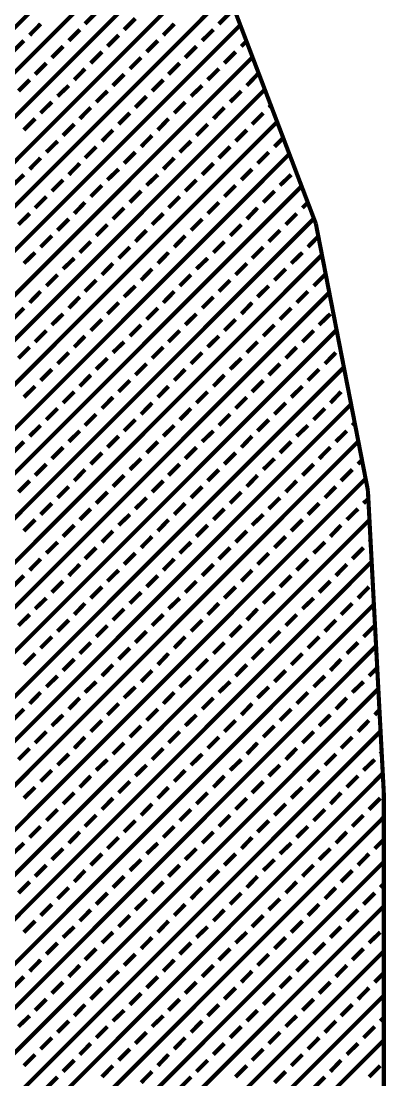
# Model space of a CAD drawing. Extents: x 2 to 176, y -19 to 159.
# Drawn here: x 106.927 to 107.266, y 118.95 to 119.931 of the extents above; entities that cross this region are included whole.
import ezdxf

# ---------------------------------------------------------------- set-up
doc = ezdxf.new("R2010")
doc.units = 0
doc.layers.add('BG_SILKSCREEN_TOP', color=7, linetype='CONTINUOUS')

msp = doc.modelspace()

# ---------------------------------------------------------------- linework, layer by layer
at = {"layer": 'BG_SILKSCREEN_TOP', "const_width": 0.00381}
for points in [[(106.333544, 119.337328), (107.054142, 120.057926)], [(106.342434, 119.304816), (107.070398, 120.03278)], [(106.351324, 119.27205), (107.086654, 120.007634)], [(106.360214, 119.239538), (107.102656, 119.982234)], [(106.366056, 119.204232), (107.118912, 119.957088)], [(107.2007, 119.743474), (107.119674, 119.956326)], [(106.986578, 119.92864), (106.996992, 119.939054)], [(107.110784, 119.92864), (107.121198, 119.939054)], [(106.368596, 119.165878), (107.130342, 119.92737)], [(106.93527, 119.918226), (106.94543, 119.92864)], [(107.0229, 119.923306), (107.033314, 119.93372)], [(107.059222, 119.918226), (107.069382, 119.92864)], [(106.971592, 119.913146), (106.981752, 119.923306)], [(107.007406, 119.907812), (107.01782, 119.918226)], [(107.09529, 119.913146), (107.105704, 119.923306)], [(106.919522, 119.902732), (106.929936, 119.913146)], [(106.955844, 119.897398), (106.966258, 119.907812)], [(107.043728, 119.902732), (107.054142, 119.913146)], [(107.079542, 119.897398), (107.089956, 119.907812)], [(107.131612, 119.907812), (107.136438, 119.912638)], [(106.37139, 119.12727), (107.142026, 119.897906)], [(106.991912, 119.892318), (107.002326, 119.902732)], [(107.028234, 119.886984), (107.038648, 119.897398)], [(107.115864, 119.892318), (107.126278, 119.902732)], [(106.94035, 119.881904), (106.950764, 119.892318)], [(106.976672, 119.876824), (106.986578, 119.886984)], [(107.064048, 119.881904), (107.074462, 119.892318)], [(107.10037, 119.876824), (107.110784, 119.886984)], [(106.924856, 119.86641), (106.93527, 119.876824)], [(107.012486, 119.87149), (107.0229, 119.881904)], [(107.048808, 119.86641), (107.059222, 119.876824)], [(107.136692, 119.87149), (107.146598, 119.881904)], [(106.374184, 119.088662), (107.153456, 119.867934)], [(106.961178, 119.861584), (106.971592, 119.87149)], [(106.996992, 119.85625), (107.007406, 119.86641)], [(107.084876, 119.861584), (107.09529, 119.87149)], [(107.121198, 119.85625), (107.131612, 119.86641)], [(106.94543, 119.84609), (106.955844, 119.85625)], [(107.033314, 119.85117), (107.043728, 119.861584)], [(107.069382, 119.84609), (107.079542, 119.85625)], [(106.981752, 119.840756), (106.991912, 119.85117)], [(107.105704, 119.840756), (107.115864, 119.85117)], [(107.157012, 119.85117), (107.159044, 119.852948)], [(106.376724, 119.050054), (107.164886, 119.837962)], [(106.929936, 119.830342), (106.94035, 119.840756)], [(107.01782, 119.835676), (107.028234, 119.84609)], [(107.054142, 119.830342), (107.064048, 119.840756)], [(107.141518, 119.835676), (107.151932, 119.84609)], [(106.966258, 119.825262), (106.976672, 119.835676)], [(107.002326, 119.819928), (107.012486, 119.830342)], [(107.089956, 119.825262), (107.10037, 119.835676)], [(107.126278, 119.819928), (107.136692, 119.830342)], [(106.950764, 119.809768), (106.961178, 119.819928)], [(107.038648, 119.814848), (107.048808, 119.825262)], [(107.074462, 119.809768), (107.084876, 119.819928)], [(107.162346, 119.814848), (107.170474, 119.822976)], [(106.379518, 119.011192), (107.176316, 119.808244)], [(106.986578, 119.804434), (106.996992, 119.814848)], [(107.0229, 119.799354), (107.033314, 119.809768)], [(107.110784, 119.804434), (107.121198, 119.814848)], [(107.146598, 119.799354), (107.157012, 119.809768)], [(106.93527, 119.79402), (106.94543, 119.804434)], [(106.971592, 119.78894), (106.981752, 119.799354)], [(107.059222, 119.79402), (107.069382, 119.804434)], [(107.09529, 119.78894), (107.105704, 119.799354)], [(106.919522, 119.779034), (106.929936, 119.78894)], [(107.007406, 119.784114), (107.01782, 119.79402)], [(107.043728, 119.779034), (107.054142, 119.78894)], [(107.131612, 119.784114), (107.141518, 119.79402)], [(107.167426, 119.779034), (107.17784, 119.78894)], [(106.382058, 118.972838), (107.187492, 119.778272)], [(106.955844, 119.7737), (106.966258, 119.784114)], [(106.991912, 119.76862), (107.002326, 119.779034)], [(107.079542, 119.7737), (107.089956, 119.784114)], [(107.115864, 119.76862), (107.126278, 119.779034)], [(106.94035, 119.758206), (106.950764, 119.76862)], [(107.028234, 119.763286), (107.038648, 119.7737)], [(107.064048, 119.758206), (107.074462, 119.76862)], [(107.151932, 119.763286), (107.162346, 119.7737)], [(106.976672, 119.752872), (106.986578, 119.763286)], [(107.012486, 119.747792), (107.0229, 119.758206)], [(107.10037, 119.752872), (107.110784, 119.763286)], [(107.136692, 119.747792), (107.146598, 119.758206)], [(107.188254, 119.758206), (107.193334, 119.763286)], [(106.385106, 118.93423), (107.198922, 119.7483)], [(106.924856, 119.742712), (106.93527, 119.752872)], [(107.048808, 119.742712), (107.059222, 119.752872)], [(107.17276, 119.742712), (107.18292, 119.752872)], [(106.961178, 119.737378), (106.971592, 119.747792)], [(106.996992, 119.732298), (107.007406, 119.742712)], [(107.084876, 119.737378), (107.09529, 119.747792)], [(107.121198, 119.732298), (107.131612, 119.742712)], [(107.24896, 119.496332), (107.2007, 119.743474)], [(106.94543, 119.721884), (106.955844, 119.732298)], [(107.033314, 119.726964), (107.043728, 119.737378)], [(107.069382, 119.721884), (107.079542, 119.732298)], [(107.157012, 119.726964), (107.167426, 119.737378)], [(107.193334, 119.721884), (107.202986, 119.73179)], [(106.981752, 119.716804), (106.991912, 119.726964)], [(107.01782, 119.71147), (107.028234, 119.721884)], [(107.105704, 119.716804), (107.115864, 119.726964)], [(107.141518, 119.71147), (107.151932, 119.721884)], [(106.386884, 118.894606), (107.206288, 119.714518)], [(106.929936, 119.706644), (106.94035, 119.716804)], [(106.966258, 119.701564), (106.976672, 119.71147)], [(107.054142, 119.706644), (107.064048, 119.716804)], [(107.089956, 119.701564), (107.10037, 119.71147)], [(107.17784, 119.706644), (107.188254, 119.716804)], [(107.002326, 119.69623), (107.012486, 119.706644)], [(107.038648, 119.69115), (107.048808, 119.701564)], [(107.126278, 119.69623), (107.136692, 119.706644)], [(107.162346, 119.69115), (107.17276, 119.701564)], [(106.950764, 119.685816), (106.961178, 119.69623)], [(106.986578, 119.680736), (106.996992, 119.69115)], [(107.074462, 119.685816), (107.084876, 119.69623)], [(107.110784, 119.680736), (107.121198, 119.69115)], [(107.198668, 119.685816), (107.209082, 119.69623)], [(106.386884, 118.853458), (107.2134, 119.679974)], [(106.93527, 119.670322), (106.94543, 119.680736)], [(107.0229, 119.675656), (107.033314, 119.685816)], [(107.059222, 119.670322), (107.069382, 119.680736)], [(107.146598, 119.675656), (107.157012, 119.685816)], [(107.18292, 119.670322), (107.193334, 119.680736)], [(106.971592, 119.665242), (106.981752, 119.675656)], [(107.007406, 119.659908), (107.01782, 119.670322)], [(107.09529, 119.665242), (107.105704, 119.675656)], [(107.131612, 119.659908), (107.141518, 119.670322)], [(106.919522, 119.654828), (106.929936, 119.665242)], [(106.955844, 119.649748), (106.966258, 119.659908)], [(107.043728, 119.654828), (107.054142, 119.665242)], [(107.079542, 119.649748), (107.089956, 119.659908)], [(107.167426, 119.654828), (107.17784, 119.665242)], [(107.203748, 119.649748), (107.214162, 119.659908)], [(106.991912, 119.644414), (107.002326, 119.654828)], [(107.115864, 119.644414), (107.126278, 119.654828)], [(106.386884, 118.812056), (107.220004, 119.645176)], [(106.94035, 119.634), (106.950764, 119.644414)], [(107.028234, 119.639334), (107.038648, 119.649748)], [(107.064048, 119.634), (107.074462, 119.644414)], [(107.151932, 119.639334), (107.162346, 119.649748)], [(107.188254, 119.634), (107.198668, 119.644414)], [(106.976672, 119.629174), (106.986578, 119.639334)], [(107.012486, 119.624094), (107.0229, 119.634)], [(107.10037, 119.629174), (107.110784, 119.639334)], [(107.136692, 119.624094), (107.146598, 119.634)], [(106.924856, 119.61876), (106.93527, 119.629174)], [(106.961178, 119.61368), (106.971592, 119.624094)], [(107.048808, 119.61876), (107.059222, 119.629174)], [(107.084876, 119.61368), (107.09529, 119.624094)], [(107.17276, 119.61876), (107.18292, 119.629174)], [(107.209082, 119.61368), (107.219242, 119.624094)], [(106.996992, 119.6086), (107.007406, 119.61876)], [(107.033314, 119.603266), (107.043728, 119.61368)], [(107.121198, 119.6086), (107.131612, 119.61876)], [(107.157012, 119.603266), (107.167426, 119.61368)], [(106.386884, 118.770908), (107.226862, 119.610632)], [(106.94543, 119.598186), (106.955844, 119.6086)], [(106.981752, 119.592852), (106.991912, 119.603266)], [(107.069382, 119.598186), (107.079542, 119.6086)], [(107.105704, 119.592852), (107.115864, 119.603266)], [(107.193334, 119.598186), (107.203748, 119.6086)], [(106.929936, 119.582692), (106.94035, 119.592852)], [(107.01782, 119.587772), (107.028234, 119.598186)], [(107.054142, 119.582692), (107.064048, 119.592852)], [(107.141518, 119.587772), (107.151932, 119.598186)], [(107.17784, 119.582692), (107.188254, 119.592852)], [(107.229402, 119.592852), (107.230164, 119.593614)], [(106.966258, 119.577358), (106.976672, 119.587772)], [(107.002326, 119.572278), (107.012486, 119.582692)], [(107.089956, 119.577358), (107.10037, 119.587772)], [(107.126278, 119.572278), (107.136692, 119.582692)], [(107.214162, 119.577358), (107.224068, 119.587772)], [(106.386884, 118.729252), (107.233466, 119.576342)], [(106.950764, 119.561864), (106.961178, 119.572278)], [(107.038648, 119.566944), (107.048808, 119.577358)], [(107.074462, 119.561864), (107.084876, 119.572278)], [(107.162346, 119.566944), (107.17276, 119.577358)], [(107.198668, 119.561864), (107.209082, 119.572278)], [(106.986578, 119.55653), (106.996992, 119.566944)], [(107.0229, 119.55145), (107.033314, 119.561864)], [(107.110784, 119.55653), (107.121198, 119.566944)], [(107.146598, 119.55145), (107.157012, 119.561864)], [(106.93527, 119.546624), (106.94543, 119.55653)], [(107.059222, 119.546624), (107.069382, 119.55653)], [(107.18292, 119.546624), (107.193334, 119.55653)], [(107.234482, 119.55653), (107.236768, 119.558816)], [(106.971592, 119.541544), (106.981752, 119.55145)], [(107.007406, 119.53621), (107.01782, 119.546624)], [(107.09529, 119.541544), (107.105704, 119.55145)], [(107.131612, 119.53621), (107.141518, 119.546624)], [(107.219242, 119.541544), (107.229402, 119.55145)], [(106.386884, 118.688104), (107.24007, 119.541798)], [(106.919522, 119.53113), (106.929936, 119.541544)], [(106.955844, 119.525796), (106.966258, 119.53621)], [(107.043728, 119.53113), (107.054142, 119.541544)], [(107.079542, 119.525796), (107.089956, 119.53621)], [(107.167426, 119.53113), (107.17784, 119.541544)], [(107.203748, 119.525796), (107.214162, 119.53621)], [(106.991912, 119.520716), (107.002326, 119.53113)], [(107.028234, 119.515636), (107.038648, 119.525796)], [(107.115864, 119.520716), (107.126278, 119.53113)], [(107.151932, 119.515636), (107.162346, 119.525796)], [(107.239816, 119.520716), (107.243372, 119.524526)], [(106.94035, 119.510302), (106.950764, 119.520716)], [(106.976672, 119.505222), (106.986578, 119.515636)], [(107.064048, 119.510302), (107.074462, 119.520716)], [(107.10037, 119.505222), (107.110784, 119.515636)], [(107.188254, 119.510302), (107.198668, 119.520716)], [(107.224068, 119.505222), (107.234482, 119.515636)], [(106.386884, 118.64721), (107.246674, 119.507)], [(106.924856, 119.494808), (106.93527, 119.505222)], [(107.012486, 119.499888), (107.0229, 119.510302)], [(107.048808, 119.494808), (107.059222, 119.505222)], [(107.136692, 119.499888), (107.146598, 119.510302)], [(107.17276, 119.494808), (107.18292, 119.505222)], [(106.961178, 119.489474), (106.971592, 119.499888)], [(106.996992, 119.484394), (107.007406, 119.494808)], [(107.084876, 119.489474), (107.09529, 119.499888)], [(107.121198, 119.484394), (107.131612, 119.494808)], [(107.209082, 119.489474), (107.219242, 119.499888)], [(107.263692, 119.21617), (107.24896, 119.496332)], [(106.94543, 119.47398), (106.955844, 119.484394)], [(107.033314, 119.479314), (107.043728, 119.489474)], [(107.069382, 119.47398), (107.079542, 119.484394)], [(107.157012, 119.479314), (107.167426, 119.489474)], [(107.193334, 119.47398), (107.203748, 119.484394)], [(107.244896, 119.484394), (107.249468, 119.488712)], [(106.981752, 119.469154), (106.991912, 119.479314)], [(107.01782, 119.464074), (107.028234, 119.47398)], [(107.105704, 119.469154), (107.115864, 119.479314)], [(107.141518, 119.464074), (107.151932, 119.47398)], [(107.229402, 119.469154), (107.239816, 119.479314)], [(106.386884, 118.605554), (107.250484, 119.469154)], [(106.929936, 119.45874), (106.94035, 119.469154)], [(106.966258, 119.45366), (106.976672, 119.464074)], [(107.054142, 119.45874), (107.064048, 119.469154)], [(107.089956, 119.45366), (107.10037, 119.464074)], [(107.17784, 119.45874), (107.188254, 119.469154)], [(107.214162, 119.45366), (107.224068, 119.464074)], [(107.002326, 119.448326), (107.012486, 119.45874)], [(107.126278, 119.448326), (107.136692, 119.45874)], [(106.950764, 119.438166), (106.961178, 119.448326)], [(107.038648, 119.443246), (107.048808, 119.45366)], [(107.074462, 119.438166), (107.084876, 119.448326)], [(107.162346, 119.443246), (107.17276, 119.45366)], [(107.198668, 119.438166), (107.209082, 119.448326)], [(107.249976, 119.448326), (107.2515, 119.449596)], [(106.986578, 119.432832), (106.996992, 119.443246)], [(107.0229, 119.427752), (107.033314, 119.438166)], [(107.110784, 119.432832), (107.121198, 119.443246)], [(107.146598, 119.427752), (107.157012, 119.438166)], [(107.234482, 119.432832), (107.244896, 119.443246)], [(106.386884, 118.564406), (107.252262, 119.430038)], [(106.93527, 119.422418), (106.94543, 119.432832)], [(106.971592, 119.417338), (106.981752, 119.427752)], [(107.059222, 119.422418), (107.069382, 119.432832)], [(107.09529, 119.417338), (107.105704, 119.427752)], [(107.18292, 119.422418), (107.193334, 119.432832)], [(107.219242, 119.417338), (107.229402, 119.427752)], [(106.919522, 119.406924), (106.929936, 119.417338)], [(107.007406, 119.412258), (107.01782, 119.422418)], [(107.043728, 119.406924), (107.054142, 119.417338)], [(107.131612, 119.412258), (107.141518, 119.422418)], [(107.167426, 119.406924), (107.17784, 119.417338)], [(106.955844, 119.401844), (106.966258, 119.412258)], [(106.991912, 119.39651), (107.002326, 119.406924)], [(107.079542, 119.401844), (107.089956, 119.412258)], [(107.115864, 119.39651), (107.126278, 119.406924)], [(107.203748, 119.401844), (107.214162, 119.412258)], [(107.239816, 119.39651), (107.249976, 119.406924)], [(106.94035, 119.386604), (106.950764, 119.39651)], [(107.028234, 119.391684), (107.038648, 119.401844)], [(107.064048, 119.386604), (107.074462, 119.39651)], [(107.151932, 119.391684), (107.162346, 119.401844)], [(107.188254, 119.386604), (107.198668, 119.39651)], [(106.386884, 118.523004), (107.254548, 119.390668)], [(106.976672, 119.38127), (106.986578, 119.391684)], [(107.012486, 119.37619), (107.0229, 119.386604)], [(107.10037, 119.38127), (107.110784, 119.391684)], [(107.136692, 119.37619), (107.146598, 119.386604)], [(107.224068, 119.38127), (107.234482, 119.391684)], [(106.924856, 119.37111), (106.93527, 119.38127)], [(106.961178, 119.365776), (106.971592, 119.37619)], [(107.048808, 119.37111), (107.059222, 119.38127)], [(107.084876, 119.365776), (107.09529, 119.37619)], [(107.17276, 119.37111), (107.18292, 119.38127)], [(107.209082, 119.365776), (107.219242, 119.37619)], [(106.996992, 119.360696), (107.007406, 119.37111)], [(107.033314, 119.355362), (107.043728, 119.365776)], [(107.121198, 119.360696), (107.131612, 119.37111)], [(107.157012, 119.355362), (107.167426, 119.365776)], [(107.244896, 119.360696), (107.25531, 119.37111)], [(106.94543, 119.350282), (106.955844, 119.360696)], [(107.069382, 119.350282), (107.079542, 119.360696)], [(107.193334, 119.350282), (107.203748, 119.360696)], [(106.386884, 118.481856), (107.256326, 119.351806)], [(106.981752, 119.345202), (106.991912, 119.355362)], [(107.01782, 119.339868), (107.028234, 119.350282)], [(107.105704, 119.345202), (107.115864, 119.355362)], [(107.141518, 119.339868), (107.151932, 119.350282)], [(107.229402, 119.345202), (107.239816, 119.355362)], [(106.929936, 119.334788), (106.94035, 119.345202)], [(106.966258, 119.329454), (106.976672, 119.339868)], [(107.054142, 119.334788), (107.064048, 119.345202)], [(107.089956, 119.329454), (107.10037, 119.339868)], [(107.17784, 119.334788), (107.188254, 119.345202)], [(107.214162, 119.329454), (107.224068, 119.339868)], [(107.002326, 119.324374), (107.012486, 119.334788)], [(107.038648, 119.31904), (107.048808, 119.329454)], [(107.126278, 119.324374), (107.136692, 119.334788)], [(107.162346, 119.31904), (107.17276, 119.329454)], [(107.249976, 119.324374), (107.257596, 119.331994)], [(106.950764, 119.314214), (106.961178, 119.324374)], [(106.986578, 119.309134), (106.996992, 119.31904)], [(107.074462, 119.314214), (107.084876, 119.324374)], [(107.110784, 119.309134), (107.121198, 119.31904)], [(107.198668, 119.314214), (107.209082, 119.324374)], [(107.234482, 119.309134), (107.244896, 119.31904)], [(106.386884, 118.440454), (107.258612, 119.312436)], [(106.93527, 119.29872), (106.94543, 119.309134)], [(107.0229, 119.304054), (107.033314, 119.314214)], [(107.059222, 119.29872), (107.069382, 119.309134)], [(107.146598, 119.304054), (107.157012, 119.314214)], [(107.18292, 119.29872), (107.193334, 119.309134)], [(106.971592, 119.29364), (106.981752, 119.304054)], [(107.007406, 119.288306), (107.01782, 119.29872)], [(107.09529, 119.29364), (107.105704, 119.304054)], [(107.131612, 119.288306), (107.141518, 119.29872)], [(107.219242, 119.29364), (107.229402, 119.304054)], [(106.919522, 119.283226), (106.929936, 119.29364)], [(106.955844, 119.278146), (106.966258, 119.288306)], [(107.043728, 119.283226), (107.054142, 119.29364)], [(107.079542, 119.278146), (107.089956, 119.288306)], [(107.167426, 119.283226), (107.17784, 119.29364)], [(107.203748, 119.278146), (107.214162, 119.288306)], [(107.25531, 119.288306), (107.259628, 119.292878)], [(106.991912, 119.272812), (107.002326, 119.283226)], [(107.028234, 119.267732), (107.038648, 119.278146)], [(107.115864, 119.272812), (107.126278, 119.283226)], [(107.151932, 119.267732), (107.162346, 119.278146)], [(107.239816, 119.272812), (107.249976, 119.283226)], [(106.386884, 118.399306), (107.260898, 119.27332)], [(106.94035, 119.262398), (106.950764, 119.272812)], [(106.976672, 119.257318), (106.986578, 119.267732)], [(107.064048, 119.262398), (107.074462, 119.272812)], [(107.10037, 119.257318), (107.110784, 119.267732)], [(107.188254, 119.262398), (107.198668, 119.272812)], [(107.224068, 119.257318), (107.234482, 119.267732)], [(107.012486, 119.251984), (107.0229, 119.262398)], [(107.136692, 119.251984), (107.146598, 119.262398)], [(106.924856, 119.246904), (106.93527, 119.257318)], [(106.961178, 119.241824), (106.971592, 119.251984)], [(107.048808, 119.246904), (107.059222, 119.257318)], [(107.084876, 119.241824), (107.09529, 119.251984)], [(107.17276, 119.246904), (107.18292, 119.257318)], [(107.209082, 119.241824), (107.219242, 119.251984)], [(107.26039, 119.251984), (107.26166, 119.253508)], [(106.996992, 119.236998), (107.007406, 119.246904)], [(107.033314, 119.231664), (107.043728, 119.241824)], [(107.121198, 119.236998), (107.131612, 119.246904)], [(107.157012, 119.231664), (107.167426, 119.241824)], [(107.244896, 119.236998), (107.25531, 119.246904)], [(106.386884, 118.35765), (107.262676, 119.23395)], [(106.94543, 119.226584), (106.955844, 119.236998)], [(106.981752, 119.22125), (106.991912, 119.231664)], [(107.069382, 119.226584), (107.079542, 119.236998)], [(107.105704, 119.22125), (107.115864, 119.231664)], [(107.193334, 119.226584), (107.203748, 119.236998)], [(107.229402, 119.22125), (107.239816, 119.231664)], [(106.929936, 119.21109), (106.94035, 119.22125)], [(107.01782, 119.21617), (107.028234, 119.226584)], [(107.054142, 119.21109), (107.064048, 119.22125)], [(107.141518, 119.21617), (107.151932, 119.226584)], [(107.17784, 119.21109), (107.188254, 119.22125)], [(106.966258, 119.205756), (106.976672, 119.21617)], [(107.002326, 119.200676), (107.012486, 119.21109)], [(107.089956, 119.205756), (107.10037, 119.21617)], [(107.126278, 119.200676), (107.136692, 119.21109)], [(107.214162, 119.205756), (107.224068, 119.21617)], [(107.249976, 119.200676), (107.26039, 119.21109)], [(107.263692, 117.967252), (107.263692, 119.21617)], [(106.950764, 119.190262), (106.961178, 119.200676)], [(107.038648, 119.195342), (107.048808, 119.205756)], [(107.074462, 119.190262), (107.084876, 119.200676)], [(107.162346, 119.195342), (107.17276, 119.205756)], [(107.198668, 119.190262), (107.209082, 119.200676)], [(106.386884, 118.316502), (107.263692, 119.193564)], [(106.986578, 119.184928), (106.996992, 119.195342)], [(107.0229, 119.179848), (107.033314, 119.190262)], [(107.110784, 119.184928), (107.121198, 119.195342)], [(107.146598, 119.179848), (107.157012, 119.190262)], [(107.234482, 119.184928), (107.244896, 119.195342)], [(106.93527, 119.174768), (106.94543, 119.184928)], [(106.971592, 119.169434), (106.981752, 119.179848)], [(107.059222, 119.174768), (107.069382, 119.184928)], [(107.09529, 119.169434), (107.105704, 119.179848)], [(107.18292, 119.174768), (107.193334, 119.184928)], [(107.219242, 119.169434), (107.229402, 119.179848)], [(106.919522, 119.159528), (106.929936, 119.169434)], [(107.007406, 119.164354), (107.01782, 119.174768)], [(107.043728, 119.159528), (107.054142, 119.169434)], [(107.131612, 119.164354), (107.141518, 119.174768)], [(107.167426, 119.159528), (107.17784, 119.169434)], [(107.25531, 119.164354), (107.263692, 119.172736)], [(106.955844, 119.154194), (106.966258, 119.164354)], [(106.991912, 119.149114), (107.002326, 119.159528)], [(107.079542, 119.154194), (107.089956, 119.164354)], [(107.115864, 119.149114), (107.126278, 119.159528)], [(107.203748, 119.154194), (107.214162, 119.164354)], [(107.239816, 119.149114), (107.249976, 119.159528)], [(106.386884, 118.2751), (107.263692, 119.152162)], [(107.028234, 119.144034), (107.038648, 119.154194)], [(107.151932, 119.144034), (107.162346, 119.154194)], [(106.94035, 119.1387), (106.950764, 119.149114)], [(106.976672, 119.13362), (106.986578, 119.144034)], [(107.064048, 119.1387), (107.074462, 119.149114)], [(107.10037, 119.13362), (107.110784, 119.144034)], [(107.188254, 119.1387), (107.198668, 119.149114)], [(107.224068, 119.13362), (107.234482, 119.144034)], [(106.924856, 119.123206), (106.93527, 119.13362)], [(107.012486, 119.128286), (107.0229, 119.1387)], [(107.048808, 119.123206), (107.059222, 119.13362)], [(107.136692, 119.128286), (107.146598, 119.1387)], [(107.17276, 119.123206), (107.18292, 119.13362)], [(107.26039, 119.128286), (107.263692, 119.131588)], [(106.961178, 119.117872), (106.971592, 119.128286)], [(106.996992, 119.112792), (107.007406, 119.123206)], [(107.084876, 119.117872), (107.09529, 119.128286)], [(107.121198, 119.112792), (107.131612, 119.123206)], [(107.209082, 119.117872), (107.219242, 119.128286)], [(107.244896, 119.112792), (107.25531, 119.123206)], [(106.386884, 118.233952), (107.263692, 119.111014)], [(106.94543, 119.102378), (106.955844, 119.112792)], [(107.033314, 119.107712), (107.043728, 119.117872)], [(107.069382, 119.102378), (107.079542, 119.112792)], [(107.157012, 119.107712), (107.167426, 119.117872)], [(107.193334, 119.102378), (107.203748, 119.112792)], [(106.981752, 119.097298), (106.991912, 119.107712)], [(107.01782, 119.091964), (107.028234, 119.102378)], [(107.105704, 119.097298), (107.115864, 119.107712)], [(107.141518, 119.091964), (107.151932, 119.102378)], [(107.229402, 119.097298), (107.239816, 119.107712)], [(106.929936, 119.086884), (106.94035, 119.097298)], [(106.966258, 119.082058), (106.976672, 119.091964)], [(107.054142, 119.086884), (107.064048, 119.097298)], [(107.089956, 119.082058), (107.10037, 119.091964)], [(107.17784, 119.086884), (107.188254, 119.097298)], [(107.214162, 119.082058), (107.224068, 119.091964)], [(107.002326, 119.076978), (107.012486, 119.086884)], [(107.038648, 119.071644), (107.048808, 119.082058)], [(107.126278, 119.076978), (107.136692, 119.086884)], [(107.162346, 119.071644), (107.17276, 119.082058)], [(107.249976, 119.076978), (107.26039, 119.086884)], [(106.950764, 119.066564), (106.961178, 119.076978)], [(106.986578, 119.06123), (106.996992, 119.071644)], [(107.074462, 119.066564), (107.084876, 119.076978)], [(107.110784, 119.06123), (107.121198, 119.071644)], [(107.198668, 119.066564), (107.209082, 119.076978)], [(107.234482, 119.06123), (107.244896, 119.071644)], [(106.386884, 118.19255), (107.263692, 119.069358)], [(107.0229, 119.05615), (107.033314, 119.066564)], [(107.146598, 119.05615), (107.157012, 119.066564)], [(106.93527, 119.050816), (106.94543, 119.06123)], [(106.971592, 119.045736), (106.981752, 119.05615)], [(107.059222, 119.050816), (107.069382, 119.06123)], [(107.09529, 119.045736), (107.105704, 119.05615)], [(107.18292, 119.050816), (107.193334, 119.06123)], [(107.219242, 119.045736), (107.229402, 119.05615)], [(106.919522, 119.035322), (106.929936, 119.045736)], [(107.007406, 119.040656), (107.01782, 119.050816)], [(107.043728, 119.035322), (107.054142, 119.045736)], [(107.131612, 119.040656), (107.141518, 119.050816)], [(107.167426, 119.035322), (107.17784, 119.045736)], [(107.25531, 119.040656), (107.263692, 119.049038)], [(106.955844, 119.030242), (106.966258, 119.040656)], [(106.991912, 119.024908), (107.002326, 119.035322)], [(107.079542, 119.030242), (107.089956, 119.040656)], [(107.115864, 119.024908), (107.126278, 119.035322)], [(107.203748, 119.030242), (107.214162, 119.040656)], [(107.239816, 119.024908), (107.249976, 119.035322)], [(106.386884, 118.151402), (107.263692, 119.02821)], [(106.94035, 119.014494), (106.950764, 119.024908)], [(107.028234, 119.019828), (107.038648, 119.030242)], [(107.064048, 119.014494), (107.074462, 119.024908)], [(107.151932, 119.019828), (107.162346, 119.030242)], [(107.188254, 119.014494), (107.198668, 119.024908)], [(106.976672, 119.009414), (106.986578, 119.019828)], [(107.012486, 119.004588), (107.0229, 119.014494)], [(107.10037, 119.009414), (107.110784, 119.019828)], [(107.136692, 119.004588), (107.146598, 119.014494)], [(107.224068, 119.009414), (107.234482, 119.019828)], [(106.924856, 118.999508), (106.93527, 119.009414)], [(106.961178, 118.994174), (106.971592, 119.004588)], [(107.048808, 118.999508), (107.059222, 119.009414)], [(107.084876, 118.994174), (107.09529, 119.004588)], [(107.17276, 118.999508), (107.18292, 119.009414)], [(107.209082, 118.994174), (107.219242, 119.004588)], [(107.26039, 119.004588), (107.263692, 119.007636)], [(106.996992, 118.989094), (107.007406, 118.999508)], [(107.033314, 118.98376), (107.043728, 118.994174)], [(107.121198, 118.989094), (107.131612, 118.999508)], [(107.157012, 118.98376), (107.167426, 118.994174)], [(107.244896, 118.989094), (107.25531, 118.999508)], [(106.386884, 118.11), (107.263692, 118.986808)], [(106.94543, 118.97868), (106.955844, 118.989094)], [(106.981752, 118.9736), (106.991912, 118.98376)], [(107.069382, 118.97868), (107.079542, 118.989094)], [(107.105704, 118.9736), (107.115864, 118.98376)], [(107.193334, 118.97868), (107.203748, 118.989094)], [(107.229402, 118.9736), (107.239816, 118.98376)], [(106.929936, 118.963186), (106.94035, 118.9736)], [(107.01782, 118.968266), (107.028234, 118.97868)], [(107.054142, 118.963186), (107.064048, 118.9736)], [(107.141518, 118.968266), (107.151932, 118.97868)], [(107.17784, 118.963186), (107.188254, 118.9736)], [(106.966258, 118.957852), (106.976672, 118.968266)], [(107.089956, 118.957852), (107.10037, 118.968266)], [(107.214162, 118.957852), (107.224068, 118.968266)], [(107.002326, 118.952772), (107.012486, 118.963186)], [(107.038648, 118.947438), (107.048808, 118.957852)], [(107.126278, 118.952772), (107.136692, 118.963186)], [(107.162346, 118.947438), (107.17276, 118.957852)], [(107.249976, 118.952772), (107.26039, 118.963186)], [(106.950764, 118.942358), (106.961178, 118.952772)], [(107.074462, 118.942358), (107.084876, 118.952772)], [(107.198668, 118.942358), (107.209082, 118.952772)]]:
    msp.add_lwpolyline(points, dxfattribs=at)

doc.saveas('drawing.dxf')
